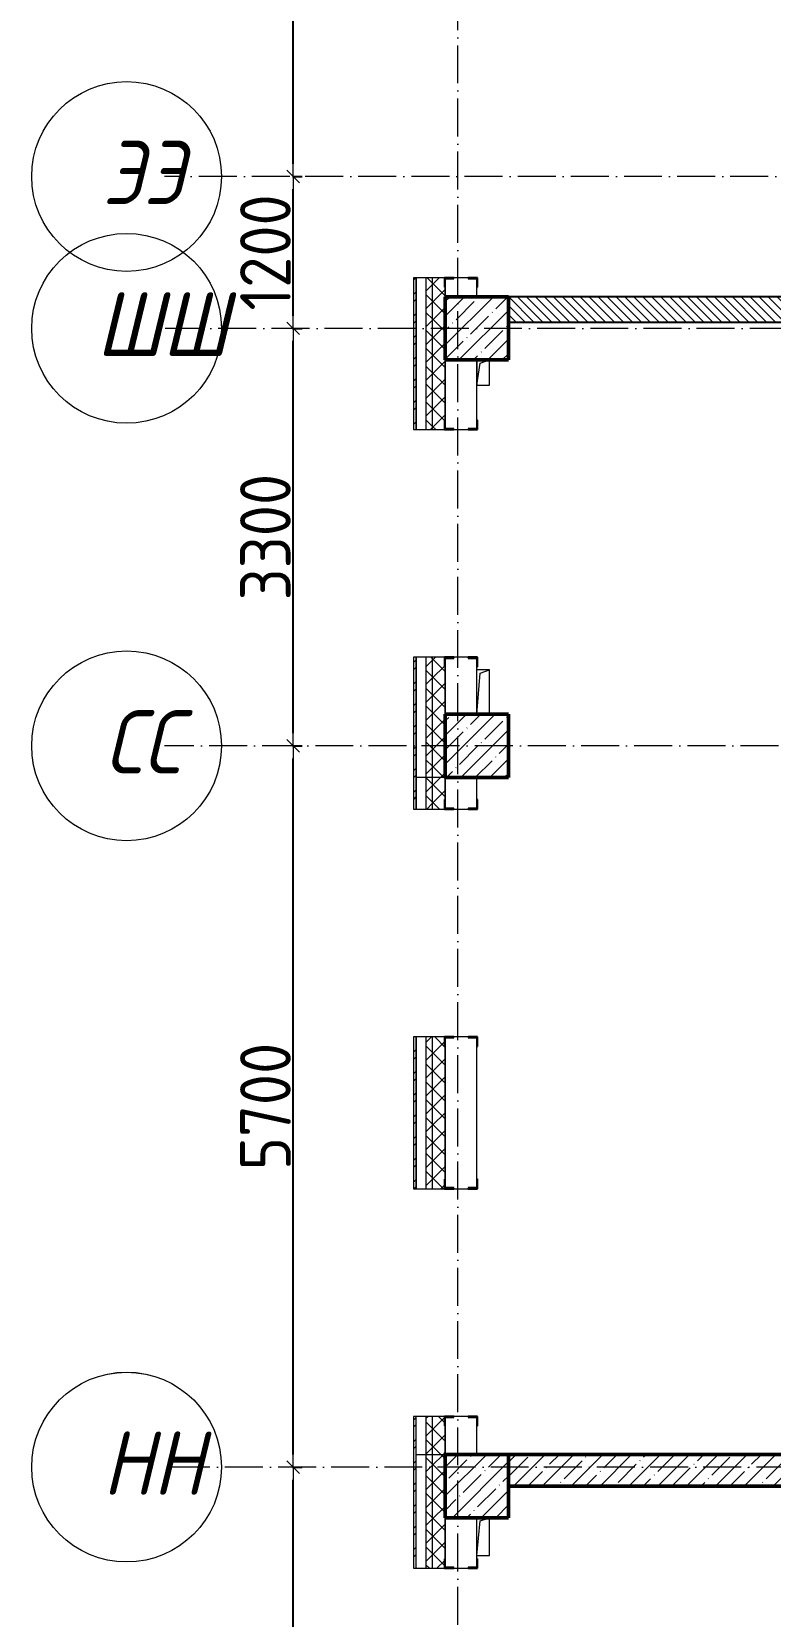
# Model space of a CAD drawing. Header units: millimetres. Extents: x -356862 to 418287, y 0 to 839748.
# Drawn here: x -21310 to -15472, y 525417 to 537942 of the extents above; entities that cross this region are included whole.
import ezdxf

# ---------------------------------------------------------------- set-up
doc = ezdxf.new("R2010")
doc.units = ezdxf.units.MM
doc.linetypes.add('50_200_ШТРИХ_1Т_ш5_п1_п1_', pattern=[700, 500, -100, 0, -100])
for name, color, linetype, lineweight in [('A-____-____-DIMS', 7, 'Continuous', 9), ('A-GENM-____-MCUT', 7, 'Continuous', 25), ('A-GENM-____-OTLN', 7, 'Continuous', 9), ('A-GENM-____-OTLN-1', 7, 'Continuous', 25), ('A-WALL-____-MCUT', 7, 'Continuous', 13), ('A-WALL-____-MCUT-1', 7, 'Continuous', 9), ('A-WALL-____-MCUT-2', 7, 'Continuous', 50), ('A-WALL-____-PATT-1', 7, 'Continuous', 9), ('A-WALL-FNSH-MCUT-1', 7, 'Continuous', 9), ('S-COLS-____-MCUT', 7, 'Continuous', 50), ('S-COLS-____-OTLN', 7, 'Continuous', 9), ('S-GRID-____-IDEN', 7, 'Continuous', 9), ('S-GRID-____-OTLN-1', 7, '50_200_ШТРИХ_1Т_ш5_п1_п1_', 9)]:
    doc.layers.add(name, color=color, linetype=linetype, lineweight=lineweight)
doc.styles.add('ISOCPEUR_I_9', font='isocpeui.ttf', dxfattribs={"width": 0.9, "height": 250})
doc.styles.add('СПДС', font='isocpeur.ttf', dxfattribs={"width": 0.9})
doc.dimstyles.new('Размера А3', dxfattribs={"dimtxt": 200, "dimasz": 100, "dimexe": 70, "dimexo": 100, "dimgap": 20, "dimtad": 1, "dimdec": 0, "dimrnd": 10, "dimzin": 0, "dimdsep": 46, "dimtxsty": 'СПДС', "dimblk": 'ARROWHEAD_6', "dimcen": 1, "dimclrd": 256, "dimclre": 256, "dimclrt": 256, "dimazin": 0, "dimtfac": 1, "dimtdec": 0, "dimtmove": 2, "dimatfit": 3, "dimfxl": 1, "dimtolj": 1, "dimtzin": 0, "dimarcsym": 0})
pattern_1 = [(45, (-15591.66, 459015.94), (-70.71068, 70.71068), []), (135, (-15591.66, 459015.94), (-70.71068, -70.71068), [])]
pattern_2 = [(45, (-15591.66, 459015.94), (-85.53659, 85.53659), []), (45, (-15534.64, 459015.94), (-85.53659, 85.53659), [])]

# ---------------------------------------------------------------- blocks, each defined once
blk = doc.blocks.new('BSC_Колонна _Прямоугольная - 500х500-V22-АР1_План отверстий 2 этажа в осях 1-64_Ю-ЯЯ')
at = {"layer": 'S-COLS-____-OTLN'}
h = blk.add_hatch(dxfattribs=at)
h.set_pattern_fill('FP_31', color=256, style=0, pattern_type=2)
h.set_pattern_definition([(45, (2200, -67431.04), (-114.04925, 114.04925), []), (45, (2314.05, -67431.04), (-114.04925, 114.04925), [201.613, -40.323, 3.353, -36.97])])
h.paths.add_polyline_path([(-250, -250), (250, -250), (250, 250), (-250, 250)], flags=0)
at = {"layer": 'S-COLS-____-MCUT'}
for p, q in [((250, 250), (-250, 250)), ((-250, 250), (-250, -250)), ((250, -250), (250, 250)), ((-250, -250), (250, -250))]:
    blk.add_line(p, q, dxfattribs=at)
blk = doc.blocks.new('BSC_Колонна _Прямоугольная - 500х500-V25-АР1_План отверстий 2 этажа в осях 1-64_Ю-ЯЯ')
at = {"layer": 'S-COLS-____-OTLN'}
h = blk.add_hatch(dxfattribs=at)
h.set_pattern_fill('FP_34', color=256, style=0, pattern_type=2)
h.set_pattern_definition([(45, (2200, -76581.04), (-114.04925, 114.04925), []), (45, (2314.05, -76581.04), (-114.04925, 114.04925), [201.613, -40.323, 3.353, -36.97])])
h.paths.add_polyline_path([(-250, -250), (250, -250), (250, 250), (-250, 250), (-250, 16)], flags=0)
at = {"layer": 'S-COLS-____-MCUT'}
for p, q in [((250, 250), (-250, 250)), ((-250, 250), (-250, -250)), ((250, -250), (250, 250)), ((-250, -250), (250, -250))]:
    blk.add_line(p, q, dxfattribs=at)
blk = doc.blocks.new('BSC_Колонна _Прямоугольная - 500х500-V31-АР1_План отверстий 2 этажа в осях 1-64_Ю-ЯЯ')
at = {"layer": 'S-COLS-____-OTLN'}
h = blk.add_hatch(dxfattribs=at)
h.set_pattern_fill('FP_40', color=256, style=0, pattern_type=2)
h.set_pattern_definition([(45, (2200, -73281.04), (-114.04925, 114.04925), []), (45, (2314.05, -73281.04), (-114.04925, 114.04925), [201.613, -40.323, 3.353, -36.97])])
h.paths.add_polyline_path([(-250, -250), (250, -250), (250, 250), (-250, 250), (-250, 88)], flags=0)
at = {"layer": 'S-COLS-____-MCUT'}
for p, q in [((250, 250), (-250, 250)), ((-250, 250), (-250, -250)), ((250, -250), (250, 250)), ((-250, -250), (250, -250))]:
    blk.add_line(p, q, dxfattribs=at)
blk = doc.blocks.new('Фахверк_СКБ_Уголок - 250_2700-27497298-АР1_План отверстий 2 этажа в осях 1-64_Ю-ЯЯ')
at = {"layer": 'A-GENM-____-MCUT'}
for p, q in [((200, 181), (125, 181)), ((125, 181), (125, 106)), ((131, 106), (131, 175)), ((131, 175), (200, 175)), ((200, 175), (200, 181)), ((125, 106), (131, 106)), ((131, -6), (125, -6)), ((125, -6), (125, -81)), ((125, -81), (200, -81)), ((131, -75), (131, -6)), ((200, -75), (131, -75)), ((200, -81), (200, -75))]:
    blk.add_line(p, q, dxfattribs=at)
blk = doc.blocks.new('Фахверк_СКБ_Уголок - 250_2700_1-27501432-АР1_План отверстий 2 этажа в осях 1-64_Ю-ЯЯ')
at = {"layer": 'A-GENM-____-MCUT'}
for p, q in [((200, 181), (125, 181)), ((125, 181), (125, 106)), ((131, 106), (131, 175)), ((131, 175), (200, 175)), ((200, 175), (200, 181)), ((125, 106), (131, 106)), ((131, -6), (125, -6)), ((125, -6), (125, -81)), ((125, -81), (200, -81)), ((131, -75), (131, -6)), ((200, -75), (131, -75)), ((200, -81), (200, -75))]:
    blk.add_line(p, q, dxfattribs=at)
blk = doc.blocks.new('AR_Отверстие прямоугольное _в плите_ - AR_Отверстие прямоугольное _в плите_-V166-АР1_План отверстий 2 этажа в осях 1-64_Ю-ЯЯ')
at = {"layer": 'A-GENM-____-OTLN'}
for p, q in [((-50, 100), (-50, -100)), ((-50, -100), (-25, 75)), ((-25, 75), (50, 100)), ((50, -100), (50, 100)), ((-50, -100), (50, -100))]:
    blk.add_line(p, q, dxfattribs=at)
blk = doc.blocks.new('AR_Отверстие прямоугольное _в плите_ - AR_Отверстие прямоугольное _в плите_-30511527-АР1_План отверстий 2 этажа в осях 1-64_Ю-ЯЯ')
at = {"layer": 'A-GENM-____-OTLN'}
for p, q in [((50, 175), (-50, 175)), ((-50, -175), (-25, 150)), ((-25, 150), (50, 175)), ((50, -175), (50, 175))]:
    blk.add_line(p, q, dxfattribs=at)
blk = doc.blocks.new('AR_Отверстие прямоугольное _в плите_ - AR_Отверстие прямоугольное _в плите_-30510814-АР1_План отверстий 2 этажа в осях 1-64_Ю-ЯЯ')
at = {"layer": 'A-GENM-____-OTLN'}
for p, q in [((-25, 125), (50, 150)), ((50, -150), (50, 150)), ((-50, -150), (-25, 125)), ((-50, -150), (50, -150))]:
    blk.add_line(p, q, dxfattribs=at)
blk = doc.blocks.new('Ось сетки - Круг_Ø6_00__ISO-2_5_0_9K_-25732049-АР1_План отверстий 2 этажа в осях 1-64_Ю-ЯЯ')
at = {"layer": 'S-GRID-____-IDEN'}
blk.add_circle((0, 0), 3, dxfattribs=at)
blk = doc.blocks.new('ARROWHEAD_6')
at = {"color": 0, "linetype": 'Continuous'}
for p, q in [((0, 0), (-1, 0)), ((-0.5, -0.5), (0.5, 0.5))]:
    blk.add_line(p, q, dxfattribs=at)
blk = doc.blocks.new('*D4615')
at = {"layer": 'A-____-____-DIMS', "lineweight": -2, "transparency": 16777216}
for p, q in [((-19249, 526597), (-19173, 526597)), ((-19243, 522197), (-19243, 526497)), ((-19249, 522097), (-19173, 522097))]:
    blk.add_line(p, q, dxfattribs=at)
at = {"layer": 'Defpoints', "color": 0, "lineweight": 30, "transparency": 16777216}
for p in [(-19349, 526597), (-19243, 526597), (-19349, 522097)]:
    blk.add_point(p, dxfattribs=at)
at = {"layer": 'A-____-____-DIMS', "lineweight": -2, "transparency": 16777216, "xscale": 100, "yscale": 100, "zscale": 100}
for p, rotation in [((-19243, 526597), 90), ((-19243, 522097), 270)]:
    blk.add_blockref('ARROWHEAD_6', p, dxfattribs=dict(at, rotation=rotation))
at = {"layer": 'A-____-____-DIMS', "transparency": 16777216, "insert": (-19463, 524347), "char_height": 400, "width": 2.56, "attachment_point": 5, "rotation": 90, "style": 'СПДС'}
blk.add_mtext('\\A1;4500', dxfattribs=at)
blk = doc.blocks.new('*D4616')
at = {"layer": 'A-____-____-DIMS', "lineweight": -2, "transparency": 16777216}
for p, q in [((-19249, 532297), (-19173, 532297)), ((-19243, 526697), (-19243, 532197)), ((-19249, 526597), (-19173, 526597))]:
    blk.add_line(p, q, dxfattribs=at)
at = {"layer": 'Defpoints', "color": 0, "lineweight": 30, "transparency": 16777216}
for p in [(-19349, 532297), (-19243, 532297), (-19349, 526597)]:
    blk.add_point(p, dxfattribs=at)
at = {"layer": 'A-____-____-DIMS', "lineweight": -2, "transparency": 16777216, "xscale": 100, "yscale": 100, "zscale": 100}
for p, rotation in [((-19243, 532297), 90), ((-19243, 526597), 270)]:
    blk.add_blockref('ARROWHEAD_6', p, dxfattribs=dict(at, rotation=rotation))
at = {"layer": 'A-____-____-DIMS', "transparency": 16777216, "insert": (-19463, 529447), "char_height": 400, "width": 2.49, "attachment_point": 5, "rotation": 90, "style": 'СПДС'}
blk.add_mtext('\\A1;5700', dxfattribs=at)
blk = doc.blocks.new('*D4617')
at = {"layer": 'A-____-____-DIMS', "lineweight": -2, "transparency": 16777216}
for p, q in [((-19249, 535597), (-19173, 535597)), ((-19243, 532397), (-19243, 535497)), ((-19249, 532297), (-19173, 532297))]:
    blk.add_line(p, q, dxfattribs=at)
at = {"layer": 'Defpoints', "color": 0, "lineweight": 30, "transparency": 16777216}
for p in [(-19349, 535597), (-19243, 535597), (-19349, 532297)]:
    blk.add_point(p, dxfattribs=at)
at = {"layer": 'A-____-____-DIMS', "lineweight": -2, "transparency": 16777216, "xscale": 100, "yscale": 100, "zscale": 100}
for p, rotation in [((-19243, 535597), 90), ((-19243, 532297), 270)]:
    blk.add_blockref('ARROWHEAD_6', p, dxfattribs=dict(at, rotation=rotation))
at = {"layer": 'A-____-____-DIMS', "transparency": 16777216, "insert": (-19463, 533947), "char_height": 400, "width": 2.49, "attachment_point": 5, "rotation": 90, "style": 'СПДС'}
blk.add_mtext('\\A1;3300', dxfattribs=at)
blk = doc.blocks.new('*D4618')
at = {"layer": 'A-____-____-DIMS', "lineweight": -2, "transparency": 16777216}
for p, q in [((-19249, 536797), (-19173, 536797)), ((-19243, 535697), (-19243, 536697)), ((-19249, 535597), (-19173, 535597))]:
    blk.add_line(p, q, dxfattribs=at)
at = {"layer": 'Defpoints', "color": 0, "lineweight": 30, "transparency": 16777216}
for p in [(-19349, 536797), (-19243, 536797), (-19349, 535597)]:
    blk.add_point(p, dxfattribs=at)
at = {"layer": 'A-____-____-DIMS', "lineweight": -2, "transparency": 16777216, "xscale": 100, "yscale": 100, "zscale": 100}
for p, rotation in [((-19243, 536797), 90), ((-19243, 535597), 270)]:
    blk.add_blockref('ARROWHEAD_6', p, dxfattribs=dict(at, rotation=rotation))
at = {"layer": 'A-____-____-DIMS', "transparency": 16777216, "insert": (-19463, 536197), "char_height": 400, "width": 2.3, "attachment_point": 5, "rotation": 90, "style": 'СПДС'}
blk.add_mtext('\\A1;1200', dxfattribs=at)
blk = doc.blocks.new('*D4619')
at = {"layer": 'A-____-____-DIMS', "lineweight": -2, "transparency": 16777216}
for p, q in [((-19249, 541047), (-19173, 541047)), ((-19243, 536897), (-19243, 540947)), ((-19249, 536797), (-19173, 536797))]:
    blk.add_line(p, q, dxfattribs=at)
at = {"layer": 'Defpoints', "color": 0, "lineweight": 30, "transparency": 16777216}
for p in [(-19349, 541047), (-19243, 541047), (-19349, 536797)]:
    blk.add_point(p, dxfattribs=at)
at = {"layer": 'A-____-____-DIMS', "lineweight": -2, "transparency": 16777216, "xscale": 100, "yscale": 100, "zscale": 100}
for p, rotation in [((-19243, 541047), 90), ((-19243, 536797), 270)]:
    blk.add_blockref('ARROWHEAD_6', p, dxfattribs=dict(at, rotation=rotation))
at = {"layer": 'A-____-____-DIMS', "transparency": 16777216, "insert": (-19463, 538922), "char_height": 400, "width": 2.56, "attachment_point": 5, "rotation": 90, "style": 'СПДС'}
blk.add_mtext('\\A1;4250', dxfattribs=at)
blk = doc.blocks.new('*D13693')
at = {"layer": 'A-____-____-DIMS', "lineweight": -2, "transparency": 16777216}
for p, q in [((-19249, 526597), (-19173, 526597)), ((-19243, 522197), (-19243, 526497)), ((-19249, 522097), (-19173, 522097))]:
    blk.add_line(p, q, dxfattribs=at)
at = {"layer": 'Defpoints', "color": 0, "transparency": 16777216}
for p in [(-19349, 526597), (-19243, 526597), (-19349, 522097)]:
    blk.add_point(p, dxfattribs=at)
at = {"layer": 'A-____-____-DIMS', "lineweight": -2, "transparency": 16777216, "xscale": 100, "yscale": 100, "zscale": 100}
for p, rotation in [((-19243, 526597), 90), ((-19243, 522097), 270)]:
    blk.add_blockref('ARROWHEAD_6', p, dxfattribs=dict(at, rotation=rotation))
at = {"layer": 'A-____-____-DIMS', "transparency": 16777216, "insert": (-19463, 524347), "char_height": 400, "width": 2.56, "attachment_point": 5, "rotation": 90, "style": 'СПДС'}
blk.add_mtext('\\A1;4500', dxfattribs=at)
blk = doc.blocks.new('*D13694')
at = {"layer": 'A-____-____-DIMS', "lineweight": -2, "transparency": 16777216}
for p, q in [((-19249, 532297), (-19173, 532297)), ((-19243, 526697), (-19243, 532197)), ((-19249, 526597), (-19173, 526597))]:
    blk.add_line(p, q, dxfattribs=at)
at = {"layer": 'Defpoints', "color": 0, "transparency": 16777216}
for p in [(-19349, 532297), (-19243, 532297), (-19349, 526597)]:
    blk.add_point(p, dxfattribs=at)
at = {"layer": 'A-____-____-DIMS', "lineweight": -2, "transparency": 16777216, "xscale": 100, "yscale": 100, "zscale": 100}
for p, rotation in [((-19243, 532297), 90), ((-19243, 526597), 270)]:
    blk.add_blockref('ARROWHEAD_6', p, dxfattribs=dict(at, rotation=rotation))
at = {"layer": 'A-____-____-DIMS', "transparency": 16777216, "insert": (-19463, 529447), "char_height": 400, "width": 2.49, "attachment_point": 5, "rotation": 90, "style": 'СПДС'}
blk.add_mtext('\\A1;5700', dxfattribs=at)
blk = doc.blocks.new('*D13695')
at = {"layer": 'A-____-____-DIMS', "lineweight": -2, "transparency": 16777216}
for p, q in [((-19249, 535597), (-19173, 535597)), ((-19243, 532397), (-19243, 535497)), ((-19249, 532297), (-19173, 532297))]:
    blk.add_line(p, q, dxfattribs=at)
at = {"layer": 'Defpoints', "color": 0, "transparency": 16777216}
for p in [(-19349, 535597), (-19243, 535597), (-19349, 532297)]:
    blk.add_point(p, dxfattribs=at)
at = {"layer": 'A-____-____-DIMS', "lineweight": -2, "transparency": 16777216, "xscale": 100, "yscale": 100, "zscale": 100}
for p, rotation in [((-19243, 535597), 90), ((-19243, 532297), 270)]:
    blk.add_blockref('ARROWHEAD_6', p, dxfattribs=dict(at, rotation=rotation))
at = {"layer": 'A-____-____-DIMS', "transparency": 16777216, "insert": (-19463, 533947), "char_height": 400, "width": 2.49, "attachment_point": 5, "rotation": 90, "style": 'СПДС'}
blk.add_mtext('\\A1;3300', dxfattribs=at)
blk = doc.blocks.new('*D13696')
at = {"layer": 'A-____-____-DIMS', "lineweight": -2, "transparency": 16777216}
for p, q in [((-19249, 536797), (-19173, 536797)), ((-19243, 535697), (-19243, 536697)), ((-19249, 535597), (-19173, 535597))]:
    blk.add_line(p, q, dxfattribs=at)
at = {"layer": 'Defpoints', "color": 0, "transparency": 16777216}
for p in [(-19349, 536797), (-19243, 536797), (-19349, 535597)]:
    blk.add_point(p, dxfattribs=at)
at = {"layer": 'A-____-____-DIMS', "lineweight": -2, "transparency": 16777216, "xscale": 100, "yscale": 100, "zscale": 100}
for p, rotation in [((-19243, 536797), 90), ((-19243, 535597), 270)]:
    blk.add_blockref('ARROWHEAD_6', p, dxfattribs=dict(at, rotation=rotation))
at = {"layer": 'A-____-____-DIMS', "transparency": 16777216, "insert": (-19463, 536197), "char_height": 400, "width": 2.3, "attachment_point": 5, "rotation": 90, "style": 'СПДС'}
blk.add_mtext('\\A1;1200', dxfattribs=at)
blk = doc.blocks.new('*D13697')
at = {"layer": 'A-____-____-DIMS', "lineweight": -2, "transparency": 16777216}
for p, q in [((-19249, 541047), (-19173, 541047)), ((-19243, 536897), (-19243, 540947)), ((-19249, 536797), (-19173, 536797))]:
    blk.add_line(p, q, dxfattribs=at)
at = {"layer": 'Defpoints', "color": 0, "transparency": 16777216}
for p in [(-19349, 541047), (-19243, 541047), (-19349, 536797)]:
    blk.add_point(p, dxfattribs=at)
at = {"layer": 'A-____-____-DIMS', "lineweight": -2, "transparency": 16777216, "xscale": 100, "yscale": 100, "zscale": 100}
for p, rotation in [((-19243, 541047), 90), ((-19243, 536797), 270)]:
    blk.add_blockref('ARROWHEAD_6', p, dxfattribs=dict(at, rotation=rotation))
at = {"layer": 'A-____-____-DIMS', "transparency": 16777216, "insert": (-19463, 538922), "char_height": 400, "width": 2.56, "attachment_point": 5, "rotation": 90, "style": 'СПДС'}
blk.add_mtext('\\A1;4250', dxfattribs=at)
blk = doc.blocks.new('*D13863')
at = {"layer": 'A-____-____-DIMS', "lineweight": -2, "transparency": 16777216}
for p, q in [((-19249, 526597), (-19173, 526597)), ((-19243, 522197), (-19243, 526497)), ((-19249, 522097), (-19173, 522097))]:
    blk.add_line(p, q, dxfattribs=at)
at = {"layer": 'Defpoints', "color": 0, "transparency": 16777216}
for p in [(-19349, 526597), (-19243, 526597), (-19349, 522097)]:
    blk.add_point(p, dxfattribs=at)
at = {"layer": 'A-____-____-DIMS', "lineweight": -2, "transparency": 16777216, "xscale": 100, "yscale": 100, "zscale": 100}
for p, rotation in [((-19243, 526597), 90), ((-19243, 522097), 270)]:
    blk.add_blockref('ARROWHEAD_6', p, dxfattribs=dict(at, rotation=rotation))
at = {"layer": 'A-____-____-DIMS', "transparency": 16777216, "insert": (-19463, 524347), "char_height": 400, "width": 2.56, "attachment_point": 5, "rotation": 90, "style": 'СПДС'}
blk.add_mtext('\\A1;4500', dxfattribs=at)
blk = doc.blocks.new('*D13864')
at = {"layer": 'A-____-____-DIMS', "lineweight": -2, "transparency": 16777216}
for p, q in [((-19249, 532297), (-19173, 532297)), ((-19243, 526697), (-19243, 532197)), ((-19249, 526597), (-19173, 526597))]:
    blk.add_line(p, q, dxfattribs=at)
at = {"layer": 'Defpoints', "color": 0, "transparency": 16777216}
for p in [(-19349, 532297), (-19243, 532297), (-19349, 526597)]:
    blk.add_point(p, dxfattribs=at)
at = {"layer": 'A-____-____-DIMS', "lineweight": -2, "transparency": 16777216, "xscale": 100, "yscale": 100, "zscale": 100}
for p, rotation in [((-19243, 532297), 90), ((-19243, 526597), 270)]:
    blk.add_blockref('ARROWHEAD_6', p, dxfattribs=dict(at, rotation=rotation))
at = {"layer": 'A-____-____-DIMS', "transparency": 16777216, "insert": (-19463, 529447), "char_height": 400, "width": 2.49, "attachment_point": 5, "rotation": 90, "style": 'СПДС'}
blk.add_mtext('\\A1;5700', dxfattribs=at)
blk = doc.blocks.new('*D13865')
at = {"layer": 'A-____-____-DIMS', "lineweight": -2, "transparency": 16777216}
for p, q in [((-19249, 535597), (-19173, 535597)), ((-19243, 532397), (-19243, 535497)), ((-19249, 532297), (-19173, 532297))]:
    blk.add_line(p, q, dxfattribs=at)
at = {"layer": 'Defpoints', "color": 0, "transparency": 16777216}
for p in [(-19349, 535597), (-19243, 535597), (-19349, 532297)]:
    blk.add_point(p, dxfattribs=at)
at = {"layer": 'A-____-____-DIMS', "lineweight": -2, "transparency": 16777216, "xscale": 100, "yscale": 100, "zscale": 100}
for p, rotation in [((-19243, 535597), 90), ((-19243, 532297), 270)]:
    blk.add_blockref('ARROWHEAD_6', p, dxfattribs=dict(at, rotation=rotation))
at = {"layer": 'A-____-____-DIMS', "transparency": 16777216, "insert": (-19463, 533947), "char_height": 400, "width": 2.49, "attachment_point": 5, "rotation": 90, "style": 'СПДС'}
blk.add_mtext('\\A1;3300', dxfattribs=at)
blk = doc.blocks.new('*D13866')
at = {"layer": 'A-____-____-DIMS', "lineweight": -2, "transparency": 16777216}
for p, q in [((-19249, 536797), (-19173, 536797)), ((-19243, 535697), (-19243, 536697)), ((-19249, 535597), (-19173, 535597))]:
    blk.add_line(p, q, dxfattribs=at)
at = {"layer": 'Defpoints', "color": 0, "transparency": 16777216}
for p in [(-19349, 536797), (-19243, 536797), (-19349, 535597)]:
    blk.add_point(p, dxfattribs=at)
at = {"layer": 'A-____-____-DIMS', "lineweight": -2, "transparency": 16777216, "xscale": 100, "yscale": 100, "zscale": 100}
for p, rotation in [((-19243, 536797), 90), ((-19243, 535597), 270)]:
    blk.add_blockref('ARROWHEAD_6', p, dxfattribs=dict(at, rotation=rotation))
at = {"layer": 'A-____-____-DIMS', "transparency": 16777216, "insert": (-19463, 536197), "char_height": 400, "width": 2.3, "attachment_point": 5, "rotation": 90, "style": 'СПДС'}
blk.add_mtext('\\A1;1200', dxfattribs=at)
blk = doc.blocks.new('*D13867')
at = {"layer": 'A-____-____-DIMS', "lineweight": -2, "transparency": 16777216}
for p, q in [((-19249, 541047), (-19173, 541047)), ((-19243, 536897), (-19243, 540947)), ((-19249, 536797), (-19173, 536797))]:
    blk.add_line(p, q, dxfattribs=at)
at = {"layer": 'Defpoints', "color": 0, "transparency": 16777216}
for p in [(-19349, 541047), (-19243, 541047), (-19349, 536797)]:
    blk.add_point(p, dxfattribs=at)
at = {"layer": 'A-____-____-DIMS', "lineweight": -2, "transparency": 16777216, "xscale": 100, "yscale": 100, "zscale": 100}
for p, rotation in [((-19243, 541047), 90), ((-19243, 536797), 270)]:
    blk.add_blockref('ARROWHEAD_6', p, dxfattribs=dict(at, rotation=rotation))
at = {"layer": 'A-____-____-DIMS', "transparency": 16777216, "insert": (-19463, 538922), "char_height": 400, "width": 2.56, "attachment_point": 5, "rotation": 90, "style": 'СПДС'}
blk.add_mtext('\\A1;4250', dxfattribs=at)
blk = doc.blocks.new('2этаж')
at = {"layer": 'S-GRID-____-OTLN-1', "color": 251, "ltscale": 0.6, "true_color": 0x636466}
for p, q in [((-17941.7, 511907.5), (-17941.7, 549908.8)), ((31562.9, 536797), (-20260.4, 536797)), ((17013.3, 535597), (-20260.4, 535597)), ((8958.3, 532297), (-20260.4, 532297)), ((88482.7, 526597), (-20260.4, 526597))]:
    blk.add_line(p, q, dxfattribs=at)
at = {"layer": 'S-GRID-____-IDEN', "xscale": 250, "yscale": 250, "zscale": 99.99999999999993}
for p, rotation in [((-20560.4, 536797), 89.9999999999998), ((-20560.4, 535597), 89.9999999999998), ((-20560.4, 532297), 89.99999999999982), ((-20560.4, 526597), 89.9999999999998)]:
    blk.add_blockref('Ось сетки - Круг_Ø6_00__ISO-2_5_0_9K_-25732049-АР1_План отверстий 2 этажа в осях 1-64_Ю-ЯЯ', p, dxfattribs=dict(at, rotation=rotation))
at = {"layer": 'S-GRID-____-IDEN', "char_height": 500, "attachment_point": 1, "style": 'ISOCPEUR_I_9'}
for s, insert, width in [('ЭЭ', (-20750.1, 537078.9), 447.342), ('ШШ', (-20797.8, 535878.9), 562.785), ('СС', (-20732.1, 532578.9), 404.05), ('НН', (-20750.1, 526878.9), 447.342)]:
    blk.add_mtext(s, dxfattribs=dict(at, insert=insert, width=width))
at = {"layer": 'A-____-____-DIMS'}
for base, p1, p2, picture, middle in [((-19243.1, 541047), (-19349.1, 536797), (-19349.1, 541047), '*D4619', (-19463.1, 538922)), ((-19243.1, 536797), (-19349.1, 535597), (-19349.1, 536797), '*D4618', (-19463.1, 536197)), ((-19243.1, 535597), (-19349.1, 532297), (-19349.1, 535597), '*D4617', (-19463.1, 533947)), ((-19243.1, 532297), (-19349.1, 526597), (-19349.1, 532297), '*D4616', (-19463.1, 529447)), ((-19243.1, 526597), (-19349.1, 522097), (-19349.1, 526597), '*D4615', (-19463.1, 524347))]:
    dim = blk.add_linear_dim(base=base, p1=p1, p2=p2, angle=90, dimstyle='Размера А3', override={"dimtxt": 400}, dxfattribs=at)
    dim.commit()
    dim.dimension.update_dxf_attribs({"geometry": picture, "text_midpoint": middle})

msp = doc.modelspace()

# ---------------------------------------------------------------- hatches: boundary and pattern name
at = {"layer": 'A-WALL-____-PATT-1'}
h = msp.add_hatch(dxfattribs=at)
h.set_pattern_fill('FP_3', color=256, style=0, pattern_type=2)
h.set_pattern_definition(pattern_2)
h.paths.add_polyline_path([(-18291.6634, 531876.983), (-18271.6634, 531876.983), (-18271.6634, 532996.983), (-18291.6634, 532996.983), (-18291.6634, 532384.6563)], flags=0)
h.paths.add_polyline_path([(-18271.6634, 534796.983), (-18271.6634, 535996.983), (-18291.6634, 535996.983), (-18291.6634, 534796.983)], flags=0)
h.paths.add_polyline_path([(-18271.6634, 540796.983), (-18271.6634, 541996.983), (-18291.6634, 541996.983), (-18291.6634, 540796.983)], flags=0)
h.paths.add_polyline_path([(-18271.6634, 543796.983), (-18271.6634, 544946.983), (-18291.6634, 544946.983), (-18291.6634, 543796.983)], flags=0)
h = msp.add_hatch(dxfattribs=at)
h.set_pattern_fill('FP_1', color=256, style=0, pattern_type=2)
h.set_pattern_definition(pattern_1)
h.paths.add_polyline_path([(-18141.6634, 532046.983), (-18141.6634, 532996.983), (-18191.6634, 532996.983), (-18191.6634, 532046.983)], flags=0)
h.paths.add_polyline_path([(-18141.6634, 534796.983), (-18141.6634, 535996.983), (-18191.6634, 535996.983), (-18191.6634, 534796.983)], flags=0)
h.paths.add_polyline_path([(-18141.6634, 540796.983), (-18141.6634, 541996.983), (-18191.6634, 541996.983), (-18191.6634, 540796.983)], flags=0)
h.paths.add_polyline_path([(-18141.6634, 543796.983), (-18141.6634, 544926.983), (-18191.6634, 544926.983), (-18191.6634, 543796.983)], flags=0)
h = msp.add_hatch(dxfattribs=at)
h.set_pattern_fill('FP_1', color=256, style=0, pattern_type=2)
h.set_pattern_definition(pattern_1)
h.paths.add_polyline_path([(-18041.6634, 532046.983), (-18041.6634, 532921.983), (-18047.6634, 532921.983), (-18047.6634, 532996.983), (-18141.6634, 532996.983), (-18141.6634, 532046.983)], flags=0)
h.paths.add_polyline_path([(-18047.6634, 534796.983), (-18047.6634, 534871.983), (-18041.6634, 534871.983), (-18041.6634, 535921.983), (-18047.6634, 535921.983), (-18047.6634, 535996.983), (-18141.6634, 535996.983), (-18141.6634, 534796.983)], flags=0)
h.paths.add_polyline_path([(-18141.6634, 540796.983), (-18041.6634, 540796.983), (-18041.6634, 541921.983), (-18047.6634, 541921.983), (-18047.6634, 541996.983), (-18141.6634, 541996.983), (-18141.6634, 541263.9242)], flags=0)
h.paths.add_polyline_path([(-18047.6634, 543796.983), (-18047.6634, 543871.983), (-18041.6634, 543871.983), (-18041.6634, 544926.983), (-18141.6634, 544926.983), (-18141.6634, 543796.983)], flags=0)
h = msp.add_hatch(dxfattribs=at)
h.set_pattern_fill('FP_6', color=256, style=0, pattern_type=2)
h.set_pattern_definition([(135, (-15591.663, 459015.94), (-35.35534, -35.35534), [])])
h.paths.add_polyline_path([(-10541.6634, 535646.983), (-10541.6634, 535846.983), (-14035.6634, 535846.983), (-14035.6634, 535777.983), (-14041.6634, 535777.983), (-14041.6634, 535846.983), (-17541.6634, 535846.983), (-17541.6634, 535646.983), (-14041.6634, 535646.983), (-14041.6634, 535715.983), (-14035.6634, 535715.983), (-14035.6634, 535646.983), (-12071.8431, 535646.983)], flags=0)
h = msp.add_hatch(dxfattribs=at)
h.set_pattern_fill('FP_1', color=256, style=0, pattern_type=2)
h.set_pattern_definition(pattern_1)
h.paths.add_polyline_path([(-18141.6634, 526696.983), (-18141.6634, 526996.983), (-18191.6634, 526996.983), (-18191.6634, 526696.983)], flags=0)
h.paths.add_polyline_path([(-18141.6634, 528796.983), (-18141.6634, 529996.983), (-18191.6634, 529996.983), (-18191.6634, 528796.983)], flags=0)
h.paths.add_polyline_path([(-18141.6634, 531796.983), (-18141.6634, 532046.983), (-18191.6634, 532046.983), (-18191.6634, 531796.983)], flags=0)
h = msp.add_hatch(dxfattribs=at)
h.set_pattern_fill('FP_1', color=256, style=0, pattern_type=2)
h.set_pattern_definition(pattern_1)
h.paths.add_polyline_path([(-18141.6634, 526696.983), (-18041.6634, 526696.983), (-18041.6634, 526921.983), (-18047.6634, 526921.983), (-18047.6634, 526996.983), (-18141.6634, 526996.983), (-18141.6634, 526734.2131)], flags=0)
h.paths.add_polyline_path([(-18047.6634, 528796.983), (-18047.6634, 528871.983), (-18041.6634, 528871.983), (-18041.6634, 529921.983), (-18047.6634, 529921.983), (-18047.6634, 529996.983), (-18141.6634, 529996.983), (-18141.6634, 528796.983)], flags=0)
h.paths.add_polyline_path([(-18047.6634, 531796.983), (-18047.6634, 531871.983), (-18041.6634, 531871.983), (-18041.6634, 532046.983), (-18141.6634, 532046.983), (-18141.6634, 531796.983)], flags=0)
h = msp.add_hatch(dxfattribs=at)
h.set_pattern_fill('FP_3', color=256, style=0, pattern_type=2)
h.set_pattern_definition(pattern_2)
h.paths.add_polyline_path([(-18291.6634, 526866.983), (-18271.6634, 526866.983), (-18271.6634, 526996.983), (-18291.6634, 526996.983)], flags=0)
h.paths.add_polyline_path([(-18271.6634, 528796.983), (-18271.6634, 529996.983), (-18291.6634, 529996.983), (-18291.6634, 528796.983)], flags=0)
h.paths.add_polyline_path([(-18271.6634, 531796.983), (-18271.6634, 531876.983), (-18291.6634, 531876.983), (-18291.6634, 531796.983)], flags=0)
h = msp.add_hatch(dxfattribs=at)
h.set_pattern_fill('FP_3', color=256, style=0, pattern_type=2)
h.set_pattern_definition(pattern_2)
h.paths.add_polyline_path([(-18291.6634, 513946.983), (-18271.6634, 513946.983), (-18271.6634, 515196.983), (-18291.6634, 515196.983), (-18291.6634, 514626.1205)], flags=0)
h.paths.add_polyline_path([(-18271.6634, 516996.983), (-18271.6634, 518196.983), (-18291.6634, 518196.983), (-18291.6634, 516996.983)], flags=0)
h.paths.add_polyline_path([(-18271.6634, 519996.983), (-18271.6634, 521046.983), (-18291.6634, 521046.983), (-18291.6634, 519996.983)], flags=0)
h.paths.add_polyline_path([(-18271.6634, 522846.983), (-18271.6634, 523996.983), (-18291.6634, 523996.983), (-18291.6634, 522846.983)], flags=0)
h.paths.add_polyline_path([(-18271.6634, 525796.983), (-18271.6634, 526866.983), (-18291.6634, 526866.983), (-18291.6634, 525796.983)], flags=0)
h = msp.add_hatch(dxfattribs=at)
h.set_pattern_fill('FP_1', color=256, style=0, pattern_type=2)
h.set_pattern_definition(pattern_1)
h.paths.add_polyline_path([(-18191.6634, 514046.983), (-18141.6634, 514046.983), (-18141.6634, 515196.983), (-18191.6634, 515196.983), (-18191.6634, 514626.1205)], flags=0)
h.paths.add_polyline_path([(-18191.6634, 516996.983), (-18141.6634, 516996.983), (-18141.6634, 518196.983), (-18191.6634, 518196.983), (-18191.6634, 517854.9452)], flags=0)
h.paths.add_polyline_path([(-18191.6634, 519996.983), (-18141.6634, 519996.983), (-18141.6634, 521046.983), (-18191.6634, 521046.983)], flags=0)
h.paths.add_polyline_path([(-18141.6634, 522846.983), (-18141.6634, 523996.983), (-18191.6634, 523996.983), (-18191.6634, 522846.983)], flags=0)
h.paths.add_polyline_path([(-18191.6634, 525796.983), (-18141.6634, 525796.983), (-18141.6634, 526696.983), (-18191.6634, 526696.983), (-18191.6634, 525927.0069)], flags=0)
h = msp.add_hatch(dxfattribs=at)
h.set_pattern_fill('FP_1', color=256, style=0, pattern_type=2)
h.set_pattern_definition(pattern_1)
h.paths.add_polyline_path([(-18141.6634, 514096.983), (-18041.6634, 514096.983), (-18041.6634, 515121.983), (-18047.6634, 515121.983), (-18047.6634, 515196.983), (-18141.6634, 515196.983), (-18141.6634, 514626.1205)], flags=0)
h.paths.add_polyline_path([(-18041.6634, 517696.985), (-18041.6634, 518196.983), (-18141.6634, 518196.983), (-18141.6634, 517696.983)], flags=0)
h.paths.add_polyline_path([(-18047.6634, 516996.983), (-18047.6634, 517071.983), (-18041.6634, 517071.983), (-18041.6634, 517696.985), (-18141.6634, 517696.983), (-18141.6634, 516996.983)], flags=0)
h.paths.add_polyline_path([(-18047.6634, 519996.983), (-18047.6634, 520071.983), (-18041.6634, 520071.983), (-18041.6634, 521046.983), (-18141.6634, 521046.983), (-18141.6634, 519996.983)], flags=0)
h.paths.add_polyline_path([(-18047.6634, 522846.983), (-18047.6634, 522921.983), (-18041.6634, 522921.983), (-18041.6634, 523921.983), (-18047.6634, 523921.983), (-18047.6634, 523996.983), (-18141.6634, 523996.983), (-18141.6634, 522846.983)], flags=0)
h.paths.add_polyline_path([(-18141.6634, 525796.983), (-18047.6634, 525796.983), (-18047.6634, 525871.983), (-18041.6634, 525871.983), (-18041.6634, 526696.983), (-18141.6634, 526696.983), (-18141.6634, 525927.0069)], flags=0)
h = msp.add_hatch(dxfattribs=at)
h.set_pattern_fill('FP_13', color=256, style=0, pattern_type=2)
h.set_pattern_definition([(45, (-15591.66, 459015.94), (-114.04925, 114.04925), []), (45, (-15477.61, 459015.94), (-114.04925, 114.04925), [201.612, -40.322, 3.353, -36.97])])
h.paths.add_polyline_path([(-10541.6634, 526446.983), (-10541.6634, 526696.983), (-11701.6634, 526696.983), (-11701.6634, 526446.983)], flags=0)
h.paths.add_polyline_path([(-11901.6634, 526446.983), (-11901.6634, 526696.983), (-17541.6634, 526696.983), (-17541.6634, 526446.983), (-12071.8431, 526446.983)], flags=0)

# ---------------------------------------------------------------- linework, layer by layer
for points in [[(-8191.6634, 535834.483), (-12941.6634, 535846.983), (-12941.6634, 536246.983), (-15341.6634, 536246.983), (-15341.6634, 535846.983), (-17541.6634, 535846.983)], [(-17541.6634, 535646.983), (-10841.6634, 535646.983)], [(-17791.6634, 532546.983), (-17541.6634, 532546.983)], [(-17541.6634, 532046.983), (-17541.6634, 532546.983)], [(-17791.6634, 532046.983), (-17541.6634, 532046.983)]]:
    msp.add_lwpolyline(points)
at = {"layer": 'A-WALL-____-MCUT'}
for p, q in [((-18047.6634, 535996.983), (-18271.6634, 535996.983)), ((-18271.6634, 535996.983), (-18271.6634, 534796.983)), ((-18271.6634, 534796.983), (-18271.6634, 535996.983)), ((-17860.6634, 535996.983), (-17972.6634, 535996.983)), ((-17791.6634, 535846.983), (-17791.6634, 535921.983)), ((-14041.6634, 535846.983), (-17541.6634, 535846.983)), ((-17541.6634, 535646.983), (-14041.6634, 535646.983)), ((-17791.6634, 534871.983), (-17791.6634, 535346.983)), ((-18271.6634, 534796.983), (-18047.6634, 534796.983)), ((-17972.6634, 534796.983), (-17860.6634, 534796.983)), ((-18047.6634, 532996.983), (-18271.6634, 532996.983)), ((-18271.6634, 532996.983), (-18271.6634, 532046.983)), ((-18271.6634, 532046.983), (-18271.6634, 532996.983)), ((-17860.6634, 532996.983), (-17972.6634, 532996.983)), ((-17791.6634, 532546.983), (-17791.6634, 532921.983)), ((-18271.6634, 532046.983), (-18271.6634, 531796.983)), ((-18041.6634, 532046.983), (-18271.6634, 532046.983)), ((-17791.6634, 531871.983), (-17791.6634, 532046.983)), ((-18271.6634, 531796.983), (-18271.6634, 531876.983)), ((-18271.6634, 531796.983), (-18047.6634, 531796.983)), ((-17972.6634, 531796.983), (-17860.6634, 531796.983)), ((-18047.6634, 529996.983), (-18271.6634, 529996.983)), ((-18271.6634, 529996.983), (-18271.6634, 528796.983)), ((-18271.6634, 528796.983), (-18271.6634, 529996.983)), ((-17860.6634, 529996.983), (-17972.6634, 529996.983)), ((-17791.6634, 528871.983), (-17791.6634, 529921.983)), ((-18271.6634, 528796.983), (-18047.6634, 528796.983)), ((-17972.6634, 528796.983), (-17860.6634, 528796.983)), ((-18047.6634, 526996.983), (-18271.6634, 526996.983)), ((-18271.6634, 526866.983), (-18271.6634, 526996.983)), ((-18271.6634, 525796.983), (-18271.6634, 526996.983)), ((-17860.6634, 526996.983), (-17972.6634, 526996.983)), ((-17791.6634, 526696.983), (-17791.6634, 526921.983)), ((-18271.6634, 526696.983), (-18041.6634, 526696.983)), ((-17791.6634, 525871.983), (-17791.6634, 526196.983)), ((-18271.6634, 525796.983), (-18047.6634, 525796.983)), ((-17972.6634, 525796.983), (-17860.6634, 525796.983))]:
    msp.add_line(p, q, dxfattribs=at)
at = {"layer": 'A-WALL-____-MCUT-1'}
for p, q in [((-18191.6634, 534796.983), (-18191.6634, 535996.983)), ((-18141.6634, 534796.983), (-18141.6634, 535996.983)), ((-18041.6634, 535921.983), (-18041.6634, 535846.983)), ((-18041.6634, 535846.983), (-18041.6634, 535921.983)), ((-18041.6634, 535346.983), (-18041.6634, 534871.983)), ((-18041.6634, 534871.983), (-18041.6634, 535346.983)), ((-18191.6634, 532046.983), (-18191.6634, 532996.983)), ((-18141.6634, 532046.983), (-18141.6634, 532996.983)), ((-18041.6634, 532921.983), (-18041.6634, 532546.983)), ((-18041.6634, 532546.983), (-18041.6634, 532921.983)), ((-18191.6634, 531796.983), (-18191.6634, 532046.983)), ((-18141.6634, 531796.983), (-18141.6634, 532046.983)), ((-18041.6634, 532046.983), (-18041.6634, 531871.983)), ((-18041.6634, 531871.983), (-18041.6634, 532046.983)), ((-18191.6634, 528796.983), (-18191.6634, 529996.983)), ((-18141.6634, 528796.983), (-18141.6634, 529996.983)), ((-18041.6634, 529921.983), (-18041.6634, 528871.983)), ((-18041.6634, 528871.983), (-18041.6634, 529921.983)), ((-18191.6634, 525796.983), (-18191.6634, 526996.983)), ((-18141.6634, 525796.983), (-18141.6634, 526996.983)), ((-18041.6634, 526921.983), (-18041.6634, 526696.983)), ((-18041.6634, 526696.983), (-18041.6634, 526921.983)), ((-18041.6634, 526196.983), (-18041.6634, 525871.983)), ((-18041.6634, 525871.983), (-18041.6634, 526196.983))]:
    msp.add_line(p, q, dxfattribs=at)
at = {"layer": 'A-WALL-____-MCUT-2'}
for p, q in [((-11901.6634, 526696.983), (-17541.6634, 526696.983)), ((-17541.6634, 526446.983), (-14141.6634, 526446.983))]:
    msp.add_line(p, q, dxfattribs=at)
at = {"layer": 'A-WALL-FNSH-MCUT-1'}
for p, q in [((-18291.6634, 535996.983), (-18291.6634, 534796.983)), ((-18271.6634, 535996.983), (-18291.6634, 535996.983)), ((-18291.6634, 534796.983), (-18271.6634, 534796.983)), ((-18291.6634, 532996.983), (-18291.6634, 531796.983)), ((-18271.6634, 532996.983), (-18291.6634, 532996.983)), ((-18271.6634, 531876.983), (-18271.6634, 532046.983)), ((-18291.6634, 531796.983), (-18271.6634, 531796.983)), ((-18291.6634, 529996.983), (-18291.6634, 528796.983)), ((-18271.6634, 529996.983), (-18291.6634, 529996.983)), ((-18291.6634, 528796.983), (-18271.6634, 528796.983)), ((-18291.6634, 526996.983), (-18291.6634, 526866.983)), ((-18271.6634, 526996.983), (-18291.6634, 526996.983)), ((-18291.6634, 526866.983), (-18291.6634, 525796.983)), ((-18291.6634, 525796.983), (-18271.6634, 525796.983))]:
    msp.add_line(p, q, dxfattribs=at)
at = {"layer": 'S-GRID-____-IDEN'}
for centre in [(-20560.4336, 536796.983), (-20560.4336, 536796.983), (-20560.4336, 535596.983), (-20560.4336, 535596.983), (-20560.4336, 532296.983), (-20560.4336, 532296.983), (-20560.4336, 526596.983), (-20560.4336, 526596.983)]:
    msp.add_ellipse(centre, major_axis=(-530.3301, 530.3301), ratio=1, start_param=-0.7853981634, end_param=5.4977871438, dxfattribs=at)
at = {"layer": 'S-GRID-____-OTLN-1', "color": 251, "ltscale": 0.6, "true_color": 0x636466}
for p, q in [((-17941.6634, 511907.5288), (-17941.6634, 549908.7924)), ((-17941.6634, 511907.5288), (-17941.6634, 549908.7924)), ((31562.9344, 536796.983), (-20260.4336, 536796.983)), ((31562.9344, 536796.983), (-20260.4336, 536796.983)), ((17013.3366, 535596.983), (-20260.4336, 535596.983)), ((17013.3366, 535596.983), (-20260.4336, 535596.983)), ((8958.3366, 532296.983), (-20260.4336, 532296.983)), ((8958.3366, 532296.983), (-20260.4336, 532296.983)), ((88482.7432, 526596.983), (-20260.4336, 526596.983)), ((88482.7432, 526596.983), (-20260.4336, 526596.983))]:
    msp.add_line(p, q, dxfattribs=at)

# ---------------------------------------------------------------- block references
at = {"color": 18, "true_color": 0x000000}
msp.add_blockref('2этаж', (0, 0), dxfattribs=at)
at = {"layer": 'A-GENM-____-OTLN'}
for name, p in [('AR_Отверстие прямоугольное _в плите_ - AR_Отверстие прямоугольное _в плите_-V166-АР1_План отверстий 2 этажа в осях 1-64_Ю-ЯЯ', (-17741.1639, 535246.983)), ('AR_Отверстие прямоугольное _в плите_ - AR_Отверстие прямоугольное _в плите_-30511527-АР1_План отверстий 2 этажа в осях 1-64_Ю-ЯЯ', (-17741.6634, 532721.983)), ('AR_Отверстие прямоугольное _в плите_ - AR_Отверстие прямоугольное _в плите_-30510814-АР1_План отверстий 2 этажа в осях 1-64_Ю-ЯЯ', (-17741.6634, 526046.983))]:
    msp.add_blockref(name, p, dxfattribs=at)
at = {"layer": 'A-GENM-____-OTLN-1'}
for name, p, rotation in [('Фахверк_СКБ_Уголок - 250_2700_1-27501432-АР1_План отверстий 2 этажа в осях 1-64_Ю-ЯЯ', (-17966.6634, 536121.983), 269.9999999999999), ('Фахверк_СКБ_Уголок - 250_2700-27497298-АР1_План отверстий 2 этажа в осях 1-64_Ю-ЯЯ', (-17866.6634, 534671.983), 89.99999999999991), ('Фахверк_СКБ_Уголок - 250_2700-27497298-АР1_План отверстий 2 этажа в осях 1-64_Ю-ЯЯ', (-17966.6634, 533121.983), 269.9999999999999), ('Фахверк_СКБ_Уголок - 250_2700-27497298-АР1_План отверстий 2 этажа в осях 1-64_Ю-ЯЯ', (-17866.6634, 531671.983), 89.99999999999991), ('Фахверк_СКБ_Уголок - 250_2700-27497298-АР1_План отверстий 2 этажа в осях 1-64_Ю-ЯЯ', (-17966.6634, 530121.983), 269.9999999999999), ('Фахверк_СКБ_Уголок - 250_2700-27497298-АР1_План отверстий 2 этажа в осях 1-64_Ю-ЯЯ', (-17866.6634, 528671.983), 89.99999999999991), ('Фахверк_СКБ_Уголок - 250_2700-27497298-АР1_План отверстий 2 этажа в осях 1-64_Ю-ЯЯ', (-17966.6634, 527121.983), 269.9999999999999), ('Фахверк_СКБ_Уголок - 250_2700-27497298-АР1_План отверстий 2 этажа в осях 1-64_Ю-ЯЯ', (-17866.6634, 525671.983), 89.99999999999991)]:
    msp.add_blockref(name, p, dxfattribs=dict(at, rotation=rotation))
at = {"layer": 'S-COLS-____-OTLN'}
for name, p in [('BSC_Колонна _Прямоугольная - 500х500-V25-АР1_План отверстий 2 этажа в осях 1-64_Ю-ЯЯ', (-17791.6634, 535596.983)), ('BSC_Колонна _Прямоугольная - 500х500-V31-АР1_План отверстий 2 этажа в осях 1-64_Ю-ЯЯ', (-17791.6634, 532296.983)), ('BSC_Колонна _Прямоугольная - 500х500-V22-АР1_План отверстий 2 этажа в осях 1-64_Ю-ЯЯ', (-17791.6634, 526446.983))]:
    msp.add_blockref(name, p, dxfattribs=at)

# ---------------------------------------------------------------- texts
at = {"layer": 'A-____-____-DIMS', "char_height": 400, "attachment_point": 5, "rotation": 90, "style": 'СПДС'}
for s, insert, width in [('\\A1;1200', (-19463.059, 536196.983), 2.299926), ('\\A1;1200', (-19463.059, 536196.983), 2.299926), ('\\A1;3300', (-19463.059, 533946.983), 2.488445), ('\\A1;3300', (-19463.059, 533946.983), 2.488445), ('\\A1;5700', (-19463.059, 529446.983), 2.488445), ('\\A1;5700', (-19463.059, 529446.983), 2.488445)]:
    msp.add_mtext(s, dxfattribs=dict(at, insert=insert, width=width))
at = {"layer": 'S-GRID-____-IDEN', "char_height": 500, "attachment_point": 1, "style": 'ISOCPEUR_I_9'}
for s, insert, width in [('ЭЭ', (-20750.0813, 537078.8506), 447.341625), ('ЭЭ', (-20750.0813, 537078.8506), 447.341625), ('ШШ', (-20797.7813, 535878.8506), 562.784625), ('ШШ', (-20797.7813, 535878.8506), 562.784625), ('СС', (-20732.0813, 532578.8506), 404.0505), ('СС', (-20732.0813, 532578.8506), 404.0505), ('НН', (-20750.0813, 526878.8506), 447.341625), ('НН', (-20750.0813, 526878.8506), 447.341625)]:
    msp.add_mtext(s, dxfattribs=dict(at, insert=insert, width=width))

# ---------------------------------------------------------------- dimensions: what is measured, and where the dimension line sits
at = {"layer": 'A-____-____-DIMS'}
for base, p1, p2, picture, middle in [((-19243.059, 541046.983), (-19349.125, 536796.983), (-19349.125, 541046.983), '*D13697', (-19463.059, 538921.983)), ((-19243.059, 541046.983), (-19349.125, 536796.983), (-19349.125, 541046.983), '*D13867', (-19463.059, 538921.983)), ((-19243.059, 536796.983), (-19349.125, 535596.983), (-19349.125, 536796.983), '*D13696', (-19463.059, 536196.983)), ((-19243.059, 536796.983), (-19349.125, 535596.983), (-19349.125, 536796.983), '*D13866', (-19463.059, 536196.983)), ((-19243.059, 535596.983), (-19349.125, 532296.983), (-19349.125, 535596.983), '*D13695', (-19463.059, 533946.983)), ((-19243.059, 535596.983), (-19349.125, 532296.983), (-19349.125, 535596.983), '*D13865', (-19463.059, 533946.983)), ((-19243.059, 532296.983), (-19349.125, 526596.983), (-19349.125, 532296.983), '*D13694', (-19463.059, 529446.983)), ((-19243.059, 532296.983), (-19349.125, 526596.983), (-19349.125, 532296.983), '*D13864', (-19463.059, 529446.983)), ((-19243.059, 526596.983), (-19349.125, 522096.983), (-19349.125, 526596.983), '*D13693', (-19463.059, 524346.983)), ((-19243.059, 526596.983), (-19349.125, 522096.983), (-19349.125, 526596.983), '*D13863', (-19463.059, 524346.983))]:
    dim = msp.add_linear_dim(base=base, p1=p1, p2=p2, angle=90, dimstyle='Размера А3', override={"dimtxt": 400}, dxfattribs=at)
    dim.commit()
    dim.dimension.update_dxf_attribs({"geometry": picture, "text_midpoint": middle})

doc.saveas('drawing.dxf')
